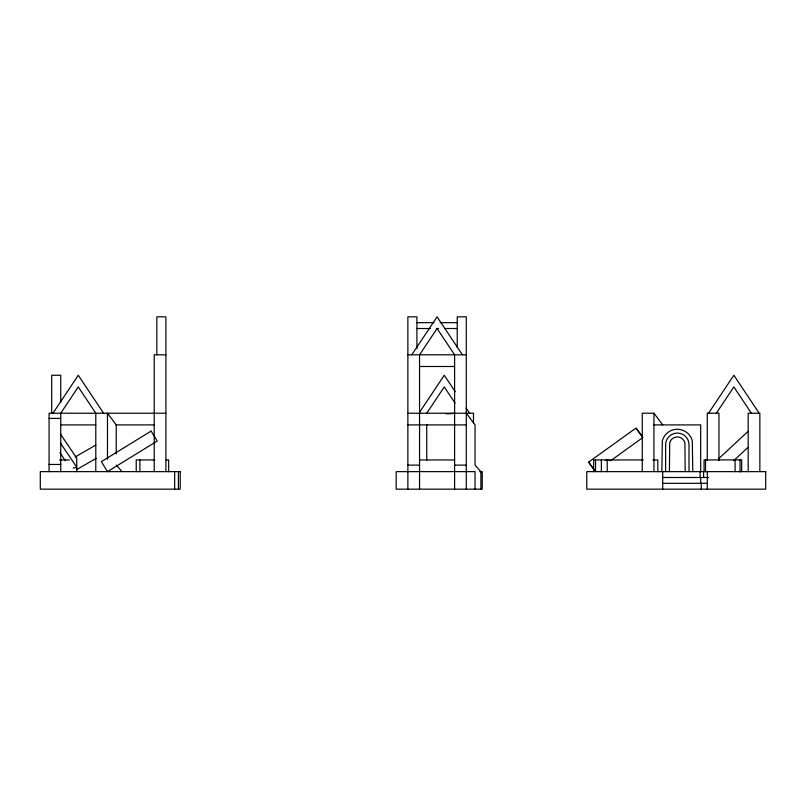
<?xml version="1.0" encoding="UTF-8"?>
<svg xmlns="http://www.w3.org/2000/svg" width="806" height="806" viewBox="0 0 806 806"><rect width="100%" height="100%" fill="white"/><g stroke="black" fill="none" stroke-linecap="round" stroke-linejoin="round"><path stroke-width="1.21" d="M52.954 413.226L78.273 375.253L103.581 413.226M411.765 354.801L437.084 316.839L462.392 354.801M419.634 412.198L444.267 375.253L455.209 391.676M426.737 413.226L444.267 386.93L455.047 403.111M708.545 413.226L733.863 375.253L759.181 413.226M716.333 413.226L733.863 386.93L751.383 413.226M718.448 458.896L748.18 431.27M733.601 460.76L748.018 447.36M594.768 470.694L588.612 462.16L636.075 427.996L642.906 437.467L610.646 460.73M75.2 456.952L95.793 445.063M76.701 469.576L96.216 458.312M73.195 468.125L76.741 467.158L60.379 442.978M446.242 413.861L454.796 413.367M416.924 322.672L434.031 322.672M440.136 322.672L457.234 322.672M416.924 328.516L430.364 328.516M436.399 328.516L438.595 328.516M445.023 328.516L457.234 328.516M165.895 354.801L154.218 354.801L154.218 471.641M407.876 354.801L466.291 354.801M419.553 366.488L454.604 366.488M165.895 413.226L49.065 413.226L49.065 471.641M407.876 413.226L473.475 413.226L473.475 423.17M662.713 424.903L653.948 413.226L642.261 413.226L642.261 471.641M49.065 418.415L60.742 418.415M60.742 424.903L95.793 424.903M116.084 424.903L154.218 424.903M407.876 424.903L466.291 424.903M653.948 424.903L700.676 424.903L700.676 471.641M59.553 459.954L69.376 459.954M154.913 459.954L136.224 459.954L136.224 471.641M166.177 459.954L168.676 459.954L168.676 471.641M419.553 459.954L454.604 459.954M643.329 459.954L593.659 459.954L593.659 471.641M652.87 459.954L657.807 459.954L657.807 471.641M605.276 460.377L609.407 460.377M588.612 462.16L594.163 469.747M49.065 464.447L60.742 464.447M407.876 465.122L419.553 465.122M454.604 465.122L466.291 465.122M739.243 471.55L741.671 471.55L741.671 459.863L704.071 459.954L704.071 471.641M479.741 471.641L482.23 471.641L482.23 489.161L396.189 489.161L396.189 471.641L475.056 471.641L475.056 489.161M662.713 477.484L708.605 477.484M662.713 483.328L706.771 483.328M116.245 465.122L122.089 471.641M466.291 413.226L475.056 424.903L475.056 465.122L480.89 471.641L480.89 489.161M636.68 428.943L642.14 436.52M60.379 433.93L76.741 458.12L76.741 471.641M59.926 452.64L65.377 460.7M466.16 408.088L469.576 413.226M759.857 471.641L759.857 413.226L748.18 413.226L748.18 471.641M740.059 459.954L740.059 471.641M735.082 459.954L735.082 471.641M718.962 460.458L718.962 413.226L707.285 413.226L707.285 460.458M707.285 471.641L707.285 489.161M705.522 459.954L705.522 471.641M703.598 471.641L703.598 477.484M701.26 483.328L701.26 489.161M700.686 477.484L700.686 483.328M700.112 471.641L700.112 477.484M692.797 471.641L692.294 440.751A15.516 15.516 0 0 0 662.331 440.751L661.837 471.641M688.999 471.641L688.999 444.771A11.687 11.687 0 0 0 677.312 433.084A11.687 11.687 0 0 0 665.625 444.771L665.625 471.641M685.201 471.641L684.899 442.736A7.859 7.859 0 0 0 669.726 442.736L669.423 471.641M662.713 471.641L662.713 489.161M653.948 413.226L653.948 471.641M607.21 459.954L607.21 471.641M601.367 459.954L601.367 471.641M595.533 459.954L595.533 471.641M466.291 489.161L466.291 316.839L457.234 316.839L457.234 347.457M454.604 489.161L454.604 354.801L437.084 328.516L419.553 354.801L419.553 489.161M426.737 424.409L426.737 460.458M416.924 348.686L416.924 316.839L407.876 316.839L407.876 489.161M178.398 471.641L178.398 489.161M174.66 471.641L174.66 489.161M165.895 471.641L165.895 316.839L156.838 316.839L156.838 354.801M139.891 459.954L139.891 471.641M116.245 453.808L116.245 424.903L107.48 413.226L107.48 459.208M95.793 471.641L95.793 413.226L78.273 386.93L60.742 413.226L60.742 471.641M60.742 402.204L60.742 375.253L51.695 375.253L51.695 413.226M151.115 431.079L101.355 461.687L107.48 471.641L157.23 441.033L151.115 431.079M180.222 471.641L40.3 471.641L40.3 489.161L180.222 489.161L180.222 471.641M765.7 471.641L586.768 471.641L586.768 489.161L765.7 489.161L765.7 471.641"/></g></svg>
